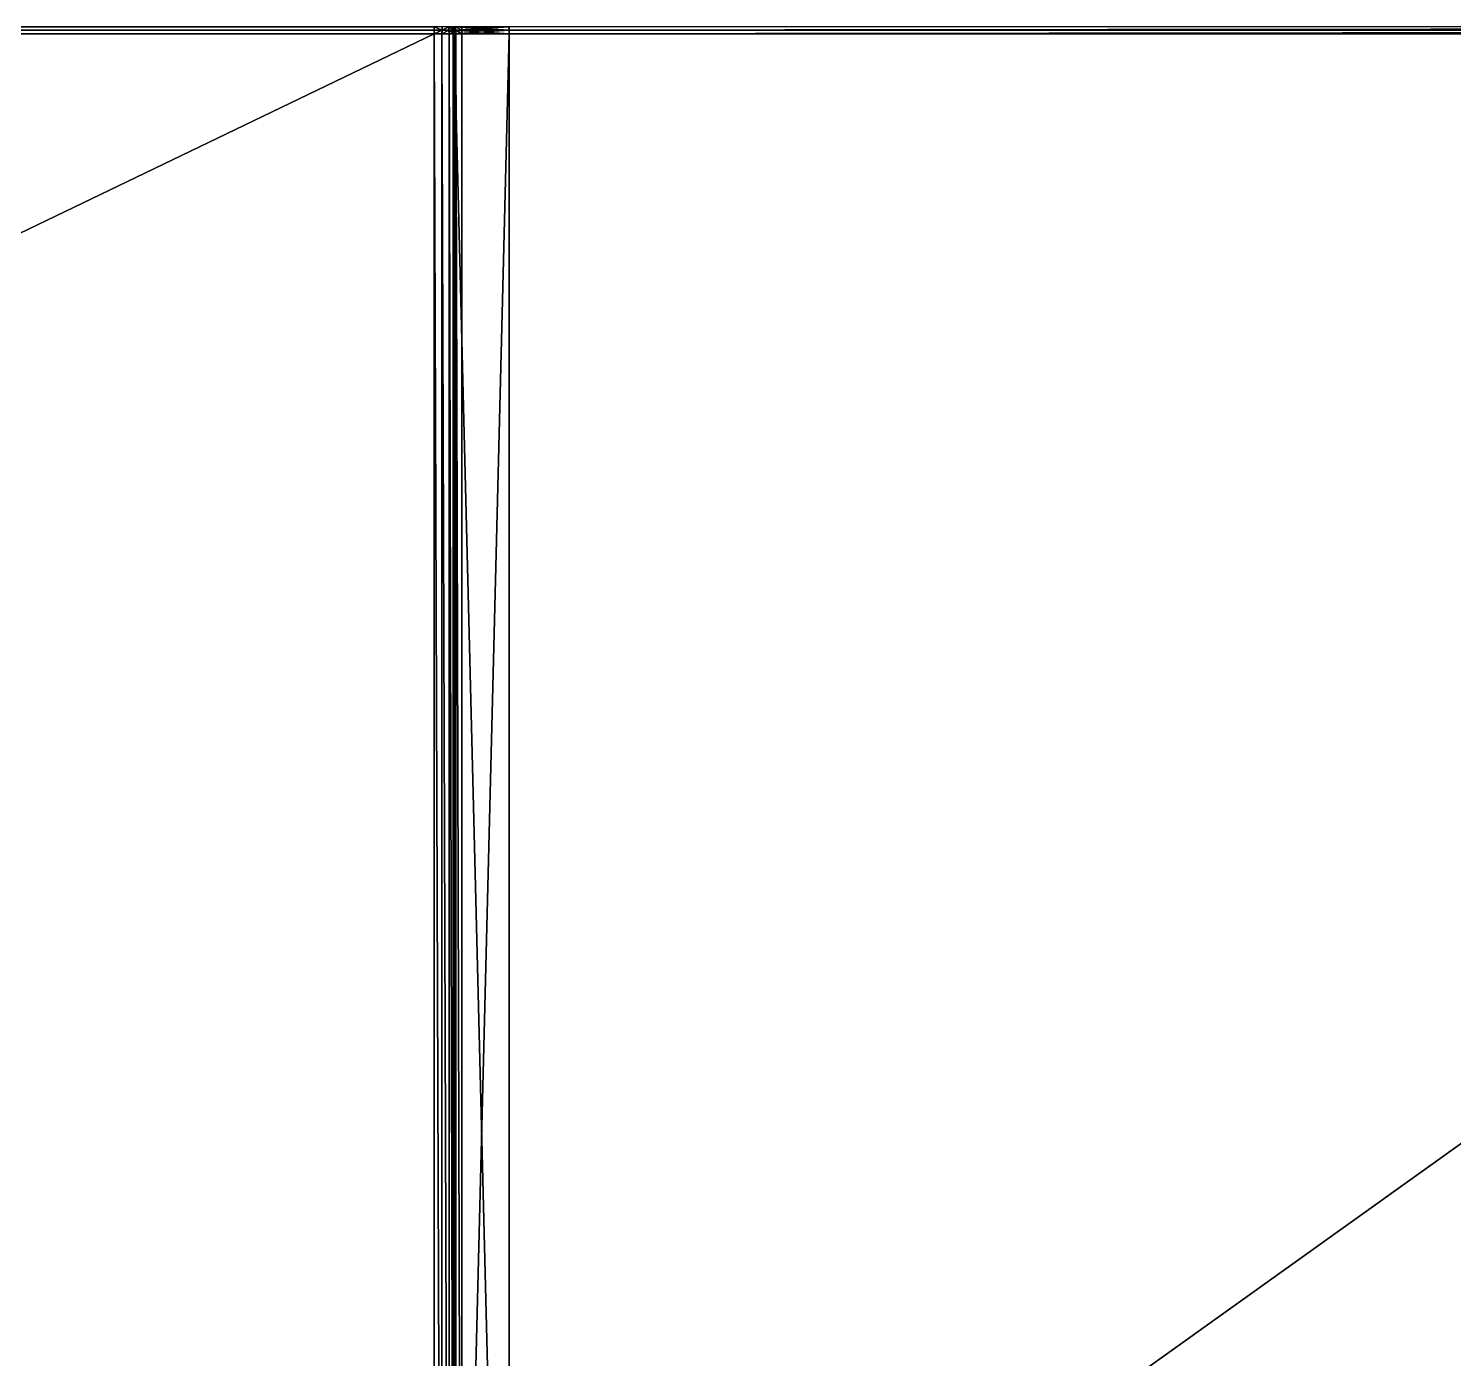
# Model space of a CAD drawing. Extents: x -683 to 86, y -225 to -3.
# Drawn here: x -305.9 to -250.4, y -166 to -114.2 of the extents above; entities that cross this region are included whole.
import ezdxf

# ---------------------------------------------------------------- set-up
doc = ezdxf.new("R2010")
doc.units = 0
doc.header["$MEASUREMENT"] = 0
doc.layers.get('0').update_dxf_attribs({"linetype": 'CONTINUOUS'})

msp = doc.modelspace()

# ---------------------------------------------------------------- linework, layer by layer
for points in [[(-56.735, -19.311, -12.591), (-325.08, -17.108, -7.264), (-325.08, -211.232, -7.264)], [(-56.735, -19.311, -12.591), (-325.08, -211.232, -7.264), (-56.735, -209.029, -12.591)], [(-499.793, -114.238, 98.63), (-290.08, -114.238, 128.705), (-290.08, -114.102, 128.705)], [(-499.793, -114.238, 98.63), (-290.08, -114.102, 128.705), (-499.793, -114.102, 98.63)], [(-499.793, -114.373, 98.63), (-290.08, -114.373, 128.705), (-290.08, -114.238, 128.705)], [(-499.793, -114.373, 98.63), (-290.08, -114.238, 128.705), (-499.793, -114.238, 98.63)], [(-290.08, -114.102, 128.705), (-290.08, -114.238, 128.705), (-289.768, -114.238, 128.72)], [(-290.08, -114.102, 128.705), (-289.768, -114.238, 128.72), (-289.768, -114.102, 128.72)], [(-290.08, -114.373, 128.705), (-289.781, -114.373, 128.717), (-289.768, -114.238, 128.72)], [(-290.08, -114.373, 128.705), (-289.768, -114.238, 128.72), (-290.08, -114.238, 128.705)], [(-289.781, -114.373, 128.717), (-289.495, -114.373, 128.684), (-289.505, -114.238, 128.687)], [(-289.781, -114.373, 128.717), (-289.505, -114.238, 128.687), (-289.768, -114.238, 128.72)], [(-289.768, -114.238, 128.72), (-289.505, -114.238, 128.687), (-289.505, -114.102, 128.687)], [(-289.768, -114.238, 128.72), (-289.505, -114.102, 128.687), (-289.768, -114.102, 128.72)], [(-289.304, -114.238, 128.608), (-289.304, -114.102, 128.608), (-289.505, -114.102, 128.687)], [(-289.304, -114.238, 128.608), (-289.505, -114.102, 128.687), (-289.505, -114.238, 128.687)], [(-289.304, -114.373, 128.608), (-289.304, -114.238, 128.608), (-289.505, -114.238, 128.687)], [(-289.304, -114.373, 128.608), (-289.505, -114.238, 128.687), (-289.495, -114.373, 128.684)], [(-289.304, -114.102, 128.608), (-289.304, -114.238, 128.608), (-289.35, -114.238, 128.709)], [(-289.304, -114.102, 128.608), (-289.35, -114.238, 128.709), (-289.35, -114.102, 128.709)], [(-289.248, -114.238, 128.794), (-289.248, -114.102, 128.794), (-289.35, -114.102, 128.709)], [(-289.248, -114.238, 128.794), (-289.35, -114.102, 128.709), (-289.35, -114.238, 128.709)], [(-289.304, -114.373, 128.608), (-289.341, -114.373, 128.705), (-289.35, -114.238, 128.709)], [(-289.304, -114.373, 128.608), (-289.35, -114.238, 128.709), (-289.304, -114.238, 128.608)], [(-289.341, -114.373, 128.705), (-289.248, -114.238, 128.794), (-289.35, -114.238, 128.709)], [(-289.341, -114.373, 128.705), (-289.241, -114.373, 128.797), (-289.248, -114.238, 128.794)], [(-289.304, -114.238, 128.608), (-287.159, -114.238, 127.04), (-287.159, -114.102, 127.04)], [(-289.304, -114.238, 128.608), (-287.159, -114.102, 127.04), (-289.304, -114.102, 128.608)], [(-289.304, -114.102, 128.608), (-287.159, -114.102, 127.04), (-287.159, -114.238, 127.04)], [(-289.304, -114.102, 128.608), (-287.159, -114.238, 127.04), (-289.304, -114.238, 128.608)], [(-289.304, -114.373, 128.608), (-287.159, -114.373, 127.04), (-287.159, -114.238, 127.04)], [(-289.304, -114.373, 128.608), (-287.159, -114.238, 127.04), (-289.304, -114.238, 128.608)], [(-289.304, -114.238, 128.608), (-287.159, -114.238, 127.04), (-287.159, -114.373, 127.04)], [(-289.304, -114.238, 128.608), (-287.159, -114.373, 127.04), (-289.304, -114.373, 128.608)], [(-289.004, -114.238, 128.859), (-289.004, -114.102, 128.859), (-289.248, -114.102, 128.794)], [(-289.004, -114.238, 128.859), (-289.248, -114.102, 128.794), (-289.248, -114.238, 128.794)], [(-289.004, -114.373, 128.859), (-289.004, -114.238, 128.859), (-289.248, -114.238, 128.794)], [(-289.004, -114.373, 128.859), (-289.248, -114.238, 128.794), (-289.241, -114.373, 128.797)], [(-289.004, -114.238, 128.859), (-163.244, -114.238, 146.894), (-163.244, -114.102, 146.894)], [(-289.004, -114.238, 128.859), (-163.244, -114.102, 146.894), (-289.004, -114.102, 128.859)], [(-289.004, -114.373, 128.859), (-163.244, -114.373, 146.894), (-163.244, -114.238, 146.894)], [(-289.004, -114.373, 128.859), (-163.244, -114.238, 146.894), (-289.004, -114.238, 128.859)], [(-289.782, -200.033, 128.72), (-289.781, -114.373, 128.717), (-290.08, -114.373, 128.705)], [(-289.782, -200.033, 128.72), (-290.08, -114.373, 128.705), (-290.08, -200.051, 128.705)], [(-289.497, -200.02, 128.684), (-289.781, -114.373, 128.717), (-289.782, -200.033, 128.72)], [(-289.497, -200.02, 128.684), (-289.495, -114.373, 128.684), (-289.781, -114.373, 128.717)], [(-289.304, -200.016, 128.608), (-289.495, -114.373, 128.684), (-289.497, -200.02, 128.684)], [(-289.304, -200.016, 128.608), (-289.304, -114.373, 128.608), (-289.495, -114.373, 128.684)], [(-289.239, -199.993, 128.798), (-289.341, -114.373, 128.705), (-289.349, -200.009, 128.705)], [(-289.349, -200.009, 128.705), (-289.341, -114.373, 128.705), (-289.304, -114.373, 128.608)], [(-289.349, -200.009, 128.705), (-289.304, -114.373, 128.608), (-289.304, -200.016, 128.608)], [(-289.239, -199.993, 128.798), (-289.241, -114.373, 128.797), (-289.341, -114.373, 128.705)], [(-289.304, -114.373, 128.608), (-289.304, -200.016, 128.608), (-287.159, -200.016, 127.04)], [(-289.304, -114.373, 128.608), (-287.159, -200.016, 127.04), (-287.159, -114.373, 127.04)], [(-289.304, -200.016, 128.608), (-289.304, -114.373, 128.608), (-287.159, -114.373, 127.04)], [(-289.304, -200.016, 128.608), (-287.159, -114.373, 127.04), (-287.159, -200.016, 127.04)], [(-289.004, -199.973, 128.859), (-289.004, -114.373, 128.859), (-289.241, -114.373, 128.797)], [(-289.004, -199.973, 128.859), (-289.241, -114.373, 128.797), (-289.239, -199.993, 128.798)]]:
    msp.add_3dface(points)
at = {"color": 252}
for points in [[(-499.793, -215.374, 98.63), (-290.08, -200.051, 128.705), (-290.08, -114.373, 128.705)], [(-499.793, -215.374, 98.63), (-290.08, -114.373, 128.705), (-499.793, -114.373, 98.63)]]:
    msp.add_3dface(points, dxfattribs=at)
at = {"color": 250, "true_color": 0x393939}
for points in [[(-289.004, -199.973, 128.859), (-163.244, -190.784, 146.894), (-163.244, -114.373, 146.894)], [(-289.004, -199.973, 128.859), (-163.244, -114.373, 146.894), (-289.004, -114.373, 128.859)]]:
    msp.add_3dface(points, dxfattribs=at)

doc.saveas('drawing.dxf')
